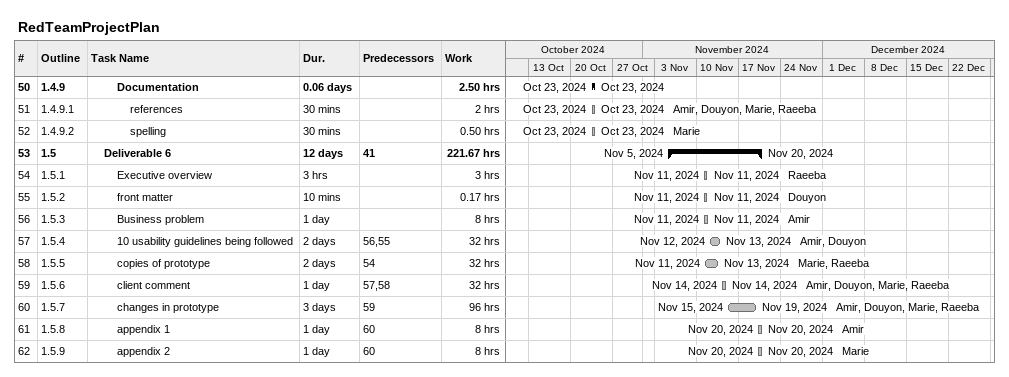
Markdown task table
RedTeamProjectPlan

| ID | WBS | Task | Duration | Start | Finish | Predecessors | Resources | Work (h) |
|---|---|---|---|---|---|---|---|---|
| 50 | 1.4.9 | **Documentation** | 0.06d | 2024-10-23 | 2024-10-23 |  |  | 2.50 |
| 51 | 1.4.9.1 | references | 30min | 2024-10-23 | 2024-10-23 |  | Amir, Douyon, Marie, Raeeba | 2 |
| 52 | 1.4.9.2 | spelling | 30min | 2024-10-23 | 2024-10-23 |  | Marie | 0.50 |
| 53 | 1.5 | **Deliverable 6** | 12d | 2024-11-05 | 2024-11-20 | 41 |  | 221.67 |
| 54 | 1.5.1 | Executive overview | 3h | 2024-11-11 | 2024-11-11 |  | Raeeba | 3 |
| 55 | 1.5.2 | front matter | 10min | 2024-11-11 | 2024-11-11 |  | Douyon | 0.17 |
| 56 | 1.5.3 | Business problem | 1d | 2024-11-11 | 2024-11-11 |  | Amir | 8 |
| 57 | 1.5.4 | 10 usability guidelines being followed | 2d | 2024-11-12 | 2024-11-13 | 56, 55 | Amir, Douyon | 32 |
| 58 | 1.5.5 | copies of prototype | 2d | 2024-11-11 | 2024-11-13 | 54 | Marie, Raeeba | 32 |
| 59 | 1.5.6 | client comment | 1d | 2024-11-14 | 2024-11-14 | 57, 58 | Amir, Douyon, Marie, Raeeba | 32 |
| 60 | 1.5.7 | changes in prototype | 3d | 2024-11-15 | 2024-11-19 | 59 | Amir, Douyon, Marie, Raeeba | 96 |
| 61 | 1.5.8 | appendix 1 | 1d | 2024-11-20 | 2024-11-20 | 60 | Amir | 8 |
| 62 | 1.5.9 | appendix 2 | 1d | 2024-11-20 | 2024-11-20 | 60 | Marie | 8 |
